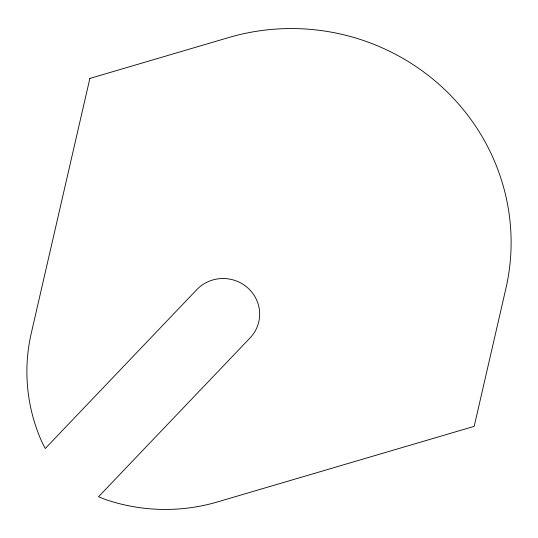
<?xml version="1.0" encoding="UTF-8"?>
<svg xmlns="http://www.w3.org/2000/svg" width="538" height="538" viewBox="0 0 538 538"><rect width="100%" height="100%" fill="white"/><g stroke="black" fill="none" stroke-linecap="round" stroke-linejoin="round"><path stroke-width="0.81" d="M89.866 78.427L31.231 333.425A180.781 175.563 11.2 0 0 41.762 441.678L45.239 448.531L196.821 289.612A36.234 35.192 11.2 0 1 247.964 288.072A36.234 35.192 11.2 0 1 250.123 337.871L98.521 496.762L105.791 499.641A180.781 175.563 11.2 0 0 217.392 501.961L474.193 426.352L505.888 288.516A217.608 211.326 11.2 0 0 228.677 37.559L89.866 78.427"/></g></svg>
